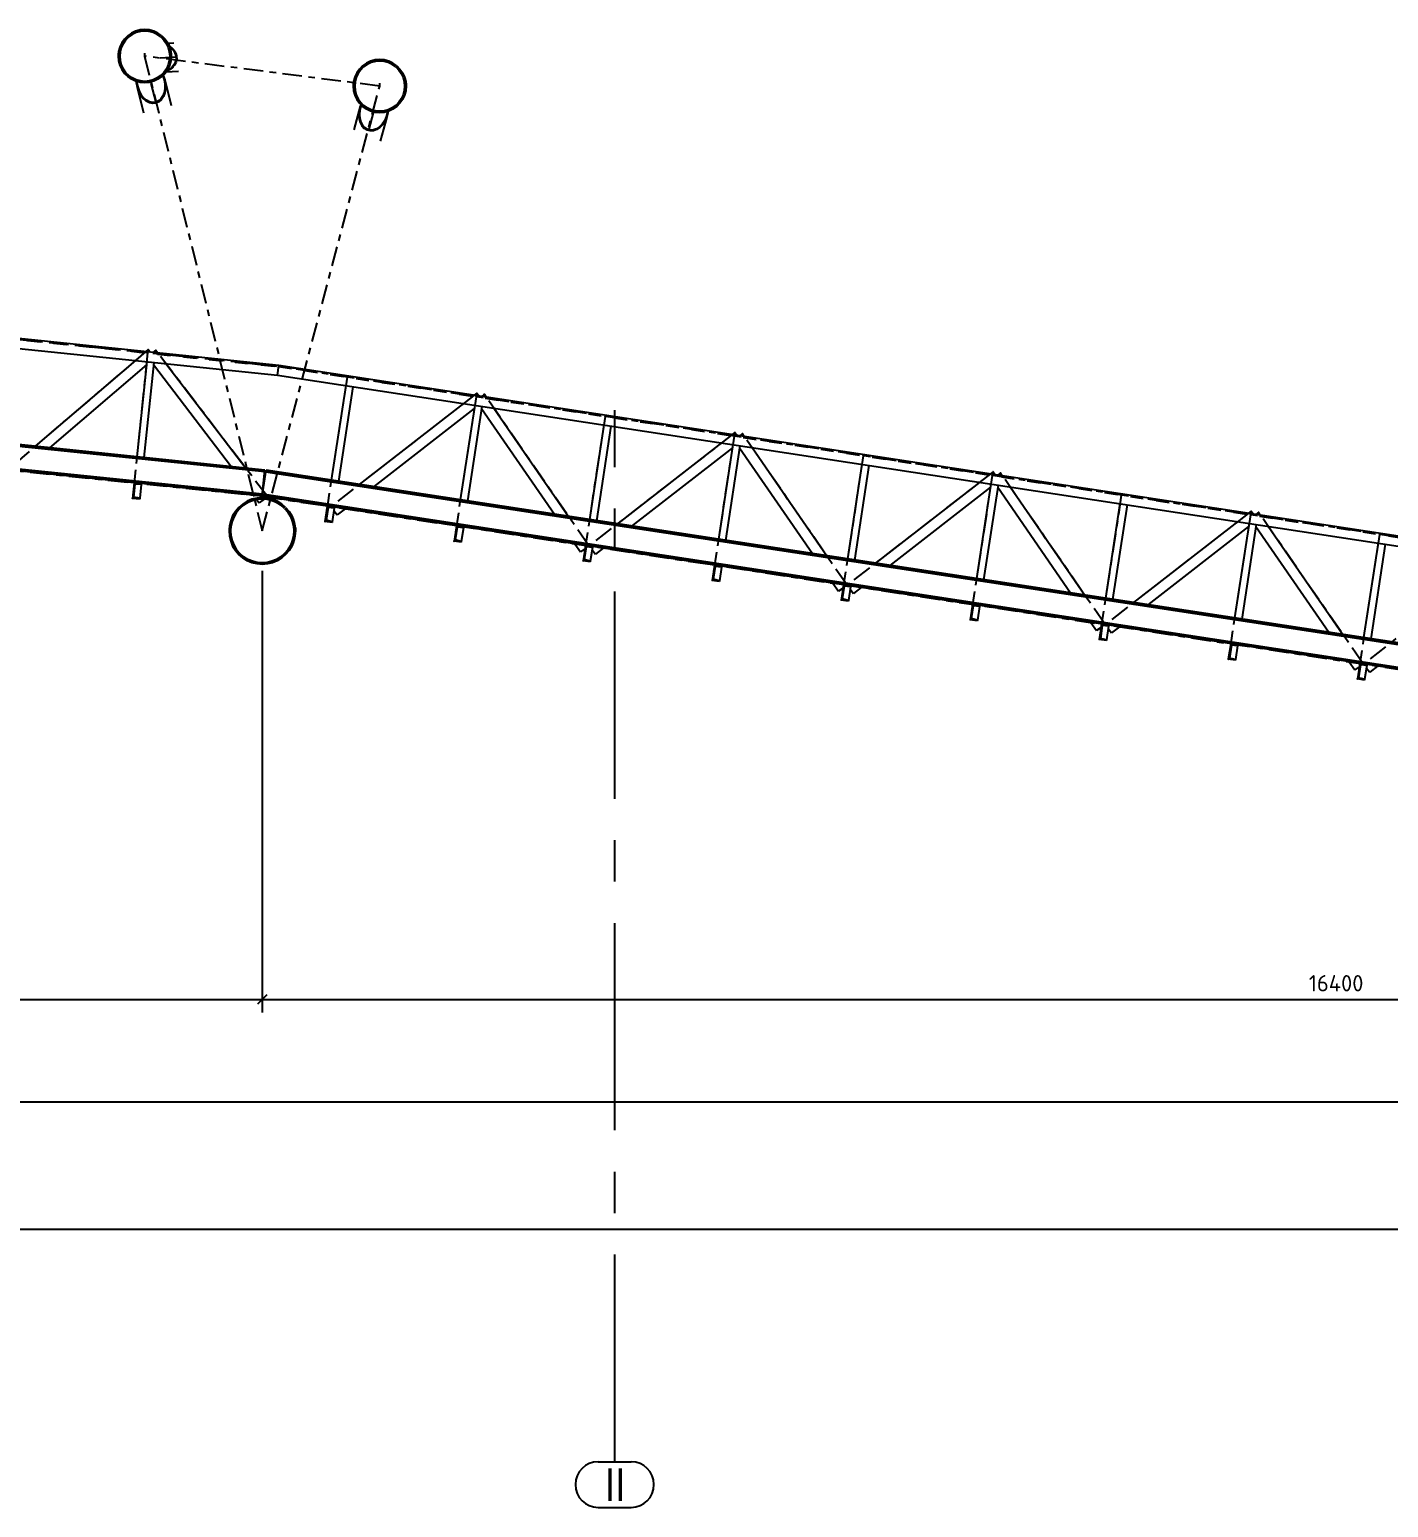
# Model space of a CAD drawing. Header units: millimetres. Extents: x 2368 to 8313, y 7493 to 11698.
# Drawn here: x 6164.9 to 6373.1, y 10291.8 to 10518.2 of the extents above; entities that cross this region are included whole.
import ezdxf

# ---------------------------------------------------------------- set-up
doc = ezdxf.new("R2010")
doc.units = ezdxf.units.MM
for name, pattern in [('CENTER', [50.8, 31.75, -6.35, 6.35, -6.35]), ('XKITLINE00', [0]), ('XKITLINE02', [4, 2, -2]), ('XKITLINE03', [6, 3, -1, 1, -1])]:
    doc.linetypes.add(name, pattern=pattern)
doc.styles.add('ARIAL_NARROW', font='ARIALN.TTF')
doc.styles.add('ISOCPEUR', font='isocpeur.ttf')

msp = doc.modelspace()

# ---------------------------------------------------------------- linework, layer by layer
at = {"color": 8, "linetype": 'XKITLINE00'}
for p, q in [((6179.9785, 10517.2852), (6179.478, 10516.7815)), ((6180.5582, 10517.6939), (6179.9785, 10517.2852)), ((6180.6762, 10517.4881), (6180.1302, 10517.1032)), ((6181.1996, 10517.995), (6180.5582, 10517.6939)), ((6181.2803, 10517.7717), (6180.6762, 10517.4881)), ((6181.8832, 10518.1794), (6181.1996, 10517.995)), ((6181.9241, 10517.9454), (6181.2803, 10517.7717)), ((6182.5882, 10518.2414), (6181.8832, 10518.1794)), ((6182.5882, 10518.0039), (6181.9241, 10517.9454)), ((6183.2932, 10518.1794), (6182.5882, 10518.2414)), ((6183.2522, 10517.9454), (6182.5882, 10518.0039)), ((6183.8961, 10517.7717), (6183.2522, 10517.9454)), ((6183.9768, 10517.995), (6183.2932, 10518.1794)), ((6184.5002, 10517.4881), (6183.8961, 10517.7717)), ((6184.6182, 10517.6939), (6183.9768, 10517.995)), ((6185.0462, 10517.1032), (6184.5002, 10517.4881)), ((6185.1979, 10517.2852), (6184.6182, 10517.6939)), ((6185.1979, 10517.2852), (6185.6983, 10516.7815)), ((6178.5899, 10514.864), (6178.5282, 10514.1543)), ((6178.773, 10515.5522), (6178.5899, 10514.864)), ((6179.0721, 10516.1979), (6178.773, 10515.5522)), ((6178.9948, 10515.4709), (6178.8223, 10514.8227)), ((6179.2765, 10516.0791), (6178.9948, 10515.4709)), ((6179.478, 10516.7815), (6179.0721, 10516.1979)), ((6179.6588, 10516.6287), (6179.2765, 10516.0791)), ((6180.1302, 10517.1032), (6179.6588, 10516.6287)), ((6185.0462, 10517.1032), (6185.5175, 10516.6287)), ((6185.5175, 10516.6287), (6185.8999, 10516.0791)), ((6185.6983, 10516.7815), (6186.1042, 10516.1979)), ((6185.8999, 10516.0791), (6186.1816, 10515.4709)), ((6186.1042, 10516.1979), (6186.4033, 10515.5522)), ((6186.1816, 10515.4709), (6186.3541, 10514.8227)), ((6186.3243, 10516.1226), (6186.2694, 10516.1093)), ((6186.2694, 10516.1093), (6186.2768, 10515.9905)), ((6186.2768, 10515.9905), (6186.346, 10515.7725)), ((6187.0418, 10516.1655), (6186.3243, 10516.1226)), ((6186.346, 10515.7725), (6186.3501, 10515.7626)), ((6186.3501, 10515.7626), (6186.3695, 10515.6834)), ((6186.3695, 10515.6834), (6186.4188, 10515.5285)), ((6186.698, 10515.4793), (6186.3695, 10515.6834)), ((6186.4033, 10515.5522), (6186.5865, 10514.864)), ((6186.6174, 10515.4052), (6186.4188, 10515.5285)), ((6186.5865, 10514.864), (6186.6482, 10514.1543)), ((6186.9733, 10515.0539), (6186.6174, 10515.4052)), ((6187.071, 10515.1113), (6186.698, 10515.4793)), ((6186.9733, 10515.0539), (6187.2269, 10514.6425)), ((6187.071, 10515.1113), (6187.3367, 10514.6802)), ((6178.5282, 10514.6179), (6178.5282, 10514.1543)), ((6178.5282, 10514.1543), (6178.5899, 10513.4445)), ((6178.5899, 10513.4445), (6178.773, 10512.7564)), ((6178.8223, 10514.8227), (6178.7642, 10514.1543)), ((6178.7642, 10514.1543), (6178.8223, 10513.4858)), ((6178.773, 10512.7564), (6179.0721, 10512.1107)), ((6178.8223, 10513.4858), (6178.9948, 10512.8376)), ((6178.9948, 10512.8376), (6179.2765, 10512.2295)), ((6186.1816, 10512.8376), (6185.8999, 10512.2295)), ((6186.4033, 10512.7564), (6186.1042, 10512.1107)), ((6186.3541, 10513.4858), (6186.1816, 10512.8376)), ((6186.3541, 10514.8227), (6186.4122, 10514.1543)), ((6186.4122, 10514.1543), (6186.3541, 10513.4858)), ((6186.5865, 10513.4445), (6186.4033, 10512.7564)), ((6186.6482, 10514.1543), (6186.5865, 10513.4445)), ((6186.6482, 10514.6179), (6186.6482, 10514.1543)), ((6187.0521, 10512.8312), (6186.7221, 10512.4511)), ((6187.1535, 10512.7823), (6186.8077, 10512.3839)), ((6187.2759, 10513.2627), (6187.0521, 10512.8312)), ((6187.388, 10513.2344), (6187.1535, 10512.7823)), ((6187.2269, 10514.6425), (6187.3655, 10514.1917)), ((6187.3821, 10513.7239), (6187.2759, 10513.2627)), ((6187.3367, 10514.6802), (6187.4819, 10514.2078)), ((6187.3655, 10514.1917), (6187.3821, 10513.7239)), ((6187.4993, 10513.7177), (6187.388, 10513.2344)), ((6187.4819, 10514.2078), (6187.4993, 10513.7177)), ((6215.9785, 10512.6962), (6215.478, 10512.1925)), ((6216.5582, 10513.1049), (6215.9785, 10512.6962)), ((6216.6762, 10512.8991), (6216.1302, 10512.5142)), ((6217.1996, 10513.406), (6216.5582, 10513.1049)), ((6217.2803, 10513.1827), (6216.6762, 10512.8991)), ((6217.8832, 10513.5903), (6217.1996, 10513.406)), ((6217.9241, 10513.3564), (6217.2803, 10513.1827)), ((6218.5882, 10513.6524), (6217.8832, 10513.5903)), ((6218.5882, 10513.4149), (6217.9241, 10513.3564)), ((6219.2932, 10513.5903), (6218.5882, 10513.6524)), ((6219.2522, 10513.3564), (6218.5882, 10513.4149)), ((6219.8961, 10513.1827), (6219.2522, 10513.3564)), ((6219.9768, 10513.406), (6219.2932, 10513.5903)), ((6220.5002, 10512.8991), (6219.8961, 10513.1827)), ((6220.6182, 10513.1049), (6219.9768, 10513.406)), ((6221.0462, 10512.5142), (6220.5002, 10512.8991)), ((6221.1979, 10512.6962), (6220.6182, 10513.1049)), ((6221.1979, 10512.6962), (6221.6983, 10512.1925)), ((6179.0721, 10512.1107), (6179.478, 10511.5271)), ((6179.2765, 10512.2295), (6179.6588, 10511.6798)), ((6179.478, 10511.5271), (6179.9785, 10511.0233)), ((6179.6588, 10511.6798), (6180.1302, 10511.2053)), ((6180.5582, 10510.6147), (6179.9785, 10511.0233)), ((6180.6762, 10510.8204), (6180.1302, 10511.2053)), ((6181.1996, 10510.3136), (6180.5582, 10510.6147)), ((6181.2803, 10510.5368), (6180.6762, 10510.8204)), ((6181.9241, 10510.3632), (6181.2803, 10510.5368)), ((6182.5882, 10510.3047), (6181.9241, 10510.3632)), ((6183.2522, 10510.3632), (6182.5882, 10510.3047)), ((6183.8961, 10510.5368), (6183.2522, 10510.3632)), ((6184.5002, 10510.8204), (6183.8961, 10510.5368)), ((6184.6182, 10510.6147), (6183.9768, 10510.3136)), ((6185.0462, 10511.2053), (6184.5002, 10510.8204)), ((6185.1979, 10511.0233), (6184.6182, 10510.6147)), ((6185.5175, 10511.6798), (6185.0462, 10511.2053)), ((6185.6983, 10511.5271), (6185.1979, 10511.0233)), ((6185.3423, 10511.1297), (6185.287, 10511.113)), ((6185.3634, 10511.1754), (6185.3427, 10511.1691)), ((6185.3634, 10511.1435), (6185.3447, 10511.1289)), ((6185.3447, 10511.1289), (6185.5529, 10510.5253)), ((6185.4225, 10511.2092), (6185.3634, 10511.1435)), ((6185.4225, 10511.2092), (6185.3634, 10511.1754)), ((6185.4225, 10511.2092), (6185.6496, 10510.5508)), ((6185.8999, 10512.2295), (6185.5175, 10511.6798)), ((6185.5529, 10510.5253), (6185.6681, 10509.8709)), ((6185.6496, 10510.5508), (6185.7703, 10509.8651)), ((6185.6496, 10510.5508), (6186.6458, 10506.6214)), ((6186.1042, 10512.1107), (6185.6983, 10511.5271)), ((6187.7724, 10511.8397), (6185.8353, 10511.724)), ((6185.9283, 10511.829), (6185.8749, 10511.7809)), ((6185.9655, 10511.8748), (6185.9283, 10511.829)), ((6186.3679, 10512.0593), (6185.9655, 10511.8748)), ((6186.0638, 10512.0319), (6185.9655, 10511.8748)), ((6186.0638, 10512.0319), (6185.979, 10511.9273)), ((6186.3024, 10512.1413), (6186.0638, 10512.0319)), ((6186.7221, 10512.4511), (6186.3024, 10512.1413)), ((6186.8077, 10512.3839), (6186.3679, 10512.0593)), ((6214.773, 10510.9632), (6214.5899, 10510.275)), ((6215.0721, 10511.6089), (6214.773, 10510.9632)), ((6214.9948, 10510.8819), (6214.8223, 10510.2338)), ((6215.2765, 10511.4901), (6214.9948, 10510.8819)), ((6215.478, 10512.1925), (6215.0721, 10511.6089)), ((6215.6588, 10512.0398), (6215.2765, 10511.4901)), ((6216.1302, 10512.5142), (6215.6588, 10512.0398)), ((6221.0462, 10512.5142), (6221.5175, 10512.0398)), ((6221.5175, 10512.0398), (6221.8999, 10511.4901)), ((6221.6983, 10512.1925), (6222.1042, 10511.6089)), ((6221.8999, 10511.4901), (6222.1816, 10510.8819)), ((6222.1042, 10511.6089), (6222.4033, 10510.9632)), ((6222.1816, 10510.8819), (6222.3541, 10510.2338)), ((6222.4033, 10510.9632), (6222.5865, 10510.275)), ((6181.8832, 10510.1292), (6181.1996, 10510.3136)), ((6181.3518, 10510.2725), (6181.2922, 10510.2677)), ((6181.2922, 10510.2677), (6181.294, 10510.1178)), ((6181.3858, 10510.2294), (6181.2922, 10510.2677)), ((6181.294, 10510.1178), (6181.4148, 10509.4321)), ((6181.3948, 10510.2274), (6181.3858, 10510.2294)), ((6181.4563, 10510.2443), (6181.3948, 10510.2274)), ((6181.3948, 10510.2274), (6181.3962, 10510.112)), ((6181.3962, 10510.112), (6181.5115, 10509.4576)), ((6181.4148, 10509.4321), (6182.411, 10505.5027)), ((6181.4148, 10509.4321), (6181.6417, 10508.7744)), ((6181.5115, 10509.4576), (6181.728, 10508.83)), ((6181.6417, 10508.7744), (6181.9634, 10508.1778)), ((6181.728, 10508.83), (6182.035, 10508.2606)), ((6182.5882, 10510.0671), (6181.8832, 10510.1292)), ((6181.9634, 10508.1778), (6182.3637, 10507.6721)), ((6182.035, 10508.2606), (6182.4171, 10507.778)), ((6183.2932, 10510.1292), (6182.5882, 10510.0671)), ((6183.9768, 10510.3136), (6183.2932, 10510.1292)), ((6185.3749, 10508.0721), (6185.0806, 10507.6276)), ((6185.5768, 10508.6127), (6185.3749, 10508.0721)), ((6185.6747, 10508.5467), (6185.4631, 10507.9802)), ((6185.6762, 10509.2225), (6185.5768, 10508.6127)), ((6185.6681, 10509.8709), (6185.6762, 10509.2225)), ((6185.7788, 10509.1857), (6185.6747, 10508.5467)), ((6185.7703, 10509.8651), (6185.7788, 10509.1857)), ((6214.5899, 10510.275), (6214.5282, 10509.5653)), ((6214.5282, 10510.0284), (6214.5282, 10509.5653)), ((6214.5282, 10509.5653), (6214.5899, 10508.8556)), ((6214.5899, 10508.8556), (6214.773, 10508.1674)), ((6214.8223, 10510.2338), (6214.7642, 10509.5653)), ((6214.7642, 10509.5653), (6214.8223, 10508.8969)), ((6214.773, 10508.1674), (6215.0721, 10507.5218)), ((6214.8223, 10508.8969), (6214.9948, 10508.2487)), ((6214.9948, 10508.2487), (6215.2765, 10507.6405)), ((6222.1816, 10508.2487), (6221.8999, 10507.6405)), ((6222.4033, 10508.1674), (6222.1042, 10507.5218)), ((6222.3541, 10508.8969), (6222.1816, 10508.2487)), ((6222.3541, 10510.2338), (6222.4122, 10509.5653)), ((6222.4122, 10509.5653), (6222.3541, 10508.8969)), ((6222.5865, 10508.8556), (6222.4033, 10508.1674)), ((6222.5865, 10510.275), (6222.6482, 10509.5653)), ((6222.6482, 10509.5653), (6222.5865, 10508.8556)), ((6222.6482, 10510.0284), (6222.6482, 10509.5653)), ((6182.8227, 10507.2827), (6182.3637, 10507.6721)), ((6182.8551, 10507.4064), (6182.4171, 10507.778)), ((6183.3172, 10507.0291), (6182.8227, 10507.2827)), ((6183.3271, 10507.1644), (6182.8551, 10507.4064)), ((6183.8226, 10506.9241), (6183.3172, 10507.0291)), ((6183.8093, 10507.0642), (6183.3271, 10507.1644)), ((6184.2776, 10507.1107), (6183.8093, 10507.0642)), ((6184.3133, 10506.9729), (6183.8226, 10506.9241)), ((6184.7086, 10507.3018), (6184.2776, 10507.1107)), ((6184.7649, 10507.1731), (6184.3133, 10506.9729)), ((6185.0806, 10507.6276), (6184.7086, 10507.3018)), ((6185.1547, 10507.5145), (6184.7649, 10507.1731)), ((6185.4631, 10507.9802), (6185.1547, 10507.5145)), ((6215.6198, 10506.5256), (6214.6235, 10502.8732)), ((6215.0721, 10507.5218), (6215.478, 10506.9382)), ((6215.2765, 10507.6405), (6215.6588, 10507.0909)), ((6215.4485, 10505.8725), (6215.3874, 10505.209)), ((6215.6198, 10506.5256), (6215.4485, 10505.8725)), ((6215.478, 10506.9382), (6215.9785, 10506.4344)), ((6215.5488, 10505.863), (6215.4904, 10505.2298)), ((6215.7122, 10506.4863), (6215.5488, 10505.863)), ((6215.6913, 10506.6854), (6215.6198, 10506.5256)), ((6215.6588, 10507.0909), (6216.1302, 10506.6164)), ((6215.6913, 10506.6854), (6215.764, 10506.6021)), ((6215.7464, 10506.668), (6215.6913, 10506.6854)), ((6215.764, 10506.6021), (6215.7122, 10506.4863)), ((6215.7696, 10506.6003), (6215.764, 10506.6021)), ((6215.8164, 10506.5975), (6215.7696, 10506.6003)), ((6216.5582, 10506.0258), (6215.9785, 10506.4344)), ((6216.6762, 10506.2315), (6216.1302, 10506.6164)), ((6217.1996, 10505.7247), (6216.5582, 10506.0258)), ((6217.2803, 10505.9479), (6216.6762, 10506.2315)), ((6217.9241, 10505.7743), (6217.2803, 10505.9479)), ((6219.8961, 10505.9479), (6219.2522, 10505.7743)), ((6220.5002, 10506.2315), (6219.8961, 10505.9479)), ((6220.6182, 10506.0258), (6219.9768, 10505.7247)), ((6221.0462, 10506.6164), (6220.5002, 10506.2315)), ((6221.1979, 10506.4344), (6220.6182, 10506.0258)), ((6221.5175, 10507.0909), (6221.0462, 10506.6164)), ((6221.6983, 10506.9382), (6221.1979, 10506.4344)), ((6221.8999, 10507.6405), (6221.5175, 10507.0909)), ((6222.1042, 10507.5218), (6221.6983, 10506.9382)), ((6215.3874, 10505.209), (6215.4394, 10504.5684)), ((6215.4394, 10504.5684), (6215.6019, 10503.9828)), ((6215.4904, 10505.2298), (6215.54, 10504.6185)), ((6215.54, 10504.6185), (6215.6952, 10504.0597)), ((6215.6019, 10503.9828), (6215.8669, 10503.4816)), ((6215.6952, 10504.0597), (6215.9481, 10503.5813)), ((6215.9481, 10503.5813), (6216.286, 10503.2076)), ((6217.8832, 10505.5403), (6217.1996, 10505.7247)), ((6218.5882, 10505.4782), (6217.8832, 10505.5403)), ((6218.5882, 10505.7158), (6217.9241, 10505.7743)), ((6218.9717, 10503.7509), (6218.561, 10503.3351)), ((6219.2522, 10505.7743), (6218.5882, 10505.7158)), ((6219.2932, 10505.5403), (6218.5882, 10505.4782)), ((6219.0352, 10503.6593), (6218.6048, 10503.2236)), ((6219.6686, 10504.8056), (6218.6723, 10501.1532)), ((6219.3158, 10504.2627), (6218.9717, 10503.7509)), ((6219.3958, 10504.1956), (6219.0352, 10503.6593)), ((6219.9768, 10505.7247), (6219.2932, 10505.5403)), ((6219.5761, 10504.8449), (6219.3158, 10504.2627)), ((6219.6686, 10504.8056), (6219.3958, 10504.1956)), ((6219.7396, 10505.4681), (6219.5761, 10504.8449)), ((6219.8398, 10505.4587), (6219.6686, 10504.8056)), ((6219.7336, 10505.6384), (6219.708, 10505.6522)), ((6219.7546, 10505.6315), (6219.7336, 10505.6384)), ((6219.7546, 10505.6315), (6219.7396, 10505.4681)), ((6219.8595, 10505.6727), (6219.7546, 10505.6315)), ((6219.8595, 10505.6727), (6219.8256, 10505.6839)), ((6219.8595, 10505.6727), (6219.8398, 10505.4587)), ((6215.8669, 10503.4816), (6216.221, 10503.0899)), ((6216.6465, 10502.8274), (6216.221, 10503.0899)), ((6216.692, 10502.957), (6216.286, 10503.2076)), ((6217.1219, 10502.7072), (6216.6465, 10502.8274)), ((6217.1458, 10502.8423), (6216.692, 10502.957)), ((6217.6236, 10502.7353), (6217.1219, 10502.7072)), ((6217.6246, 10502.8691), (6217.1458, 10502.8423)), ((6218.1263, 10502.9104), (6217.6236, 10502.7353)), ((6218.1043, 10503.0362), (6217.6246, 10502.8691)), ((6218.561, 10503.3351), (6218.1043, 10503.0362)), ((6218.6048, 10503.2236), (6218.1263, 10502.9104)), ((6196.9961, 10445.018), (6196.4784, 10444.4078)), ((6197.163, 10444.85), (6196.6693, 10444.2681)), ((6197.6022, 10445.5391), (6196.9961, 10445.018)), ((6197.7409, 10445.3469), (6197.163, 10444.85)), ((6198.2819, 10445.9584), (6197.6022, 10445.5391)), ((6198.389, 10445.7467), (6197.7409, 10445.3469)), ((6199.0184, 10446.2655), (6198.2819, 10445.9584)), ((6199.0913, 10446.0396), (6198.389, 10445.7467)), ((6199.7935, 10446.4528), (6199.0184, 10446.2655)), ((6199.8304, 10446.2182), (6199.0913, 10446.0396)), ((6200.5882, 10446.5158), (6199.7935, 10446.4528)), ((6200.5882, 10446.2782), (6199.8304, 10446.2182)), ((6201.3829, 10446.4528), (6200.5882, 10446.5158)), ((6201.3459, 10446.2182), (6200.5882, 10446.2782)), ((6202.0851, 10446.0396), (6201.3459, 10446.2182)), ((6202.158, 10446.2655), (6201.3829, 10446.4528)), ((6202.7873, 10445.7467), (6202.0851, 10446.0396)), ((6202.8944, 10445.9584), (6202.158, 10446.2655)), ((6203.4354, 10445.3469), (6202.7873, 10445.7467)), ((6203.5741, 10445.5391), (6202.8944, 10445.9584)), ((6204.0134, 10444.85), (6203.4354, 10445.3469)), ((6204.1803, 10445.018), (6203.5741, 10445.5391)), ((6204.0134, 10444.85), (6204.5071, 10444.2681)), ((6204.1803, 10445.018), (6204.698, 10444.4078)), ((6195.7568, 10442.9821), (6195.5707, 10442.2018)), ((6196.0619, 10443.7235), (6195.7568, 10442.9821)), ((6195.9813, 10442.9087), (6195.8038, 10442.1647)), ((6196.2721, 10443.6157), (6195.9813, 10442.9087)), ((6196.4784, 10444.4078), (6196.0619, 10443.7235)), ((6196.6693, 10444.2681), (6196.2721, 10443.6157)), ((6204.5071, 10444.2681), (6204.9042, 10443.6157)), ((6204.698, 10444.4078), (6205.1145, 10443.7235)), ((6204.9042, 10443.6157), (6205.1951, 10442.9087)), ((6205.1145, 10443.7235), (6205.4195, 10442.9821)), ((6205.1951, 10442.9087), (6205.3725, 10442.1647)), ((6205.4195, 10442.9821), (6205.6056, 10442.2018)), ((6195.5707, 10442.2018), (6195.5082, 10441.4019)), ((6195.5082, 10441.8651), (6195.5082, 10441.4019)), ((6195.5082, 10441.4019), (6195.5707, 10440.6019)), ((6195.5707, 10440.6019), (6195.7568, 10439.8216)), ((6195.8038, 10442.1647), (6195.7442, 10441.4019)), ((6195.7442, 10441.4019), (6195.8038, 10440.639)), ((6195.8038, 10440.639), (6195.9813, 10439.895)), ((6205.3725, 10440.639), (6205.1951, 10439.895)), ((6205.3725, 10442.1647), (6205.4322, 10441.4019)), ((6205.4322, 10441.4019), (6205.3725, 10440.639)), ((6205.6056, 10440.6019), (6205.4195, 10439.8216)), ((6205.6056, 10442.2018), (6205.6682, 10441.4019)), ((6205.6682, 10441.4019), (6205.6056, 10440.6019)), ((6205.6682, 10441.8651), (6205.6682, 10441.4019)), ((6195.7568, 10439.8216), (6196.0619, 10439.0802)), ((6195.9813, 10439.895), (6196.2721, 10439.188)), ((6196.0619, 10439.0802), (6196.4784, 10438.3959)), ((6196.2721, 10439.188), (6196.6693, 10438.5356)), ((6196.4784, 10438.3959), (6196.9961, 10437.7857)), ((6196.6693, 10438.5356), (6197.163, 10437.9537)), ((6197.7409, 10437.4568), (6197.163, 10437.9537)), ((6204.0134, 10437.9537), (6203.4354, 10437.4568)), ((6204.5071, 10438.5356), (6204.0134, 10437.9537)), ((6204.698, 10438.3959), (6204.1803, 10437.7857)), ((6204.9042, 10439.188), (6204.5071, 10438.5356)), ((6205.1145, 10439.0802), (6204.698, 10438.3959)), ((6205.1951, 10439.895), (6204.9042, 10439.188)), ((6205.4195, 10439.8216), (6205.1145, 10439.0802)), ((6197.6022, 10437.2646), (6196.9961, 10437.7857)), ((6198.2819, 10436.8453), (6197.6022, 10437.2646)), ((6198.389, 10437.057), (6197.7409, 10437.4568)), ((6199.0184, 10436.5382), (6198.2819, 10436.8453)), ((6199.0913, 10436.7641), (6198.389, 10437.057)), ((6199.7935, 10436.3509), (6199.0184, 10436.5382)), ((6199.8304, 10436.5855), (6199.0913, 10436.7641)), ((6200.5882, 10436.2879), (6199.7935, 10436.3509)), ((6200.5882, 10436.5255), (6199.8304, 10436.5855)), ((6201.3459, 10436.5855), (6200.5882, 10436.5255)), ((6201.3829, 10436.3509), (6200.5882, 10436.2879)), ((6202.0851, 10436.7641), (6201.3459, 10436.5855)), ((6202.158, 10436.5382), (6201.3829, 10436.3509)), ((6202.7873, 10437.057), (6202.0851, 10436.7641)), ((6202.8944, 10436.8453), (6202.158, 10436.5382)), ((6203.4354, 10437.4568), (6202.7873, 10437.057)), ((6203.5741, 10437.2646), (6202.8944, 10436.8453)), ((6204.1803, 10437.7857), (6203.5741, 10437.2646))]:
    msp.add_line(p, q, dxfattribs=at)
at = {"color": 7, "linetype": 'XKITLINE00'}
for p, q in [((6183.1038, 10517.9585), (6183.318, 10518.1727)), ((6178.5899, 10513.4445), (6178.807, 10513.6617)), ((6178.5899, 10513.4445), (6178.5899, 10513.4445)), ((6187.2873, 10514.7603), (6187.1991, 10514.6876)), ((6219.3179, 10513.5837), (6219.1037, 10513.3695)), ((6186.9229, 10512.5166), (6186.3679, 10512.0593)), ((6181.4071, 10510.0505), (6181.294, 10510.1178)), ((6214.807, 10509.0727), (6214.5899, 10508.8556)), ((6214.5899, 10508.8556), (6214.5899, 10508.8556)), ((6185.2992, 10507.7328), (6185.1923, 10507.7964)), ((6215.5798, 10504.4752), (6215.4394, 10504.5684)), ((6215.4394, 10504.5684), (6215.4394, 10504.5684)), ((6218.0031, 10502.8675), (6217.8712, 10502.955)), ((5874.0879, 10499.3973), (6202.9406, 10465.2744)), ((6203.1312, 10466.7627), (5874.2096, 10500.8927)), ((6200.9725, 10450.4511), (5872.9725, 10484.4864)), ((6200.9835, 10450.5569), (5872.9835, 10484.5922)), ((6201.001, 10450.726), (5873.001, 10484.7613)), ((6200.6057, 10446.9165), (5872.6057, 10480.9518)), ((6200.6167, 10447.0223), (5872.6167, 10481.0576)), ((6181.1545, 10467.535), (6165.801, 10454.3786)), ((6182.8888, 10467.3551), (6181.3746, 10452.7626)), ((6183.1226, 10469.2215), (6182.7243, 10468.8802)), ((6183.1226, 10469.2215), (6183.4825, 10468.8015)), ((6184.2789, 10469.0992), (6183.8402, 10468.7644)), ((6184.2789, 10469.0992), (6184.5941, 10468.6862)), ((6182.8386, 10466.871), (6167.9943, 10454.151)), ((6183.9829, 10467.2415), (6182.4688, 10452.649)), ((6183.9472, 10466.8967), (6195.8838, 10451.257)), ((6185.8441, 10467.0484), (6198.0697, 10451.0302)), ((6202.9406, 10465.2744), (6203.1312, 10466.7627)), ((6202.9406, 10465.2744), (6203.1312, 10466.7627)), ((6202.9406, 10465.2744), (6528.9385, 10415.5644)), ((6529.0522, 10417.0644), (6203.1312, 10466.7627)), ((6213.3792, 10463.6827), (6211.1678, 10449.1804)), ((6214.4666, 10463.5169), (6212.2552, 10449.0146)), ((6231.427, 10460.9307), (6215.4617, 10448.5256)), ((6233.1506, 10460.6678), (6230.9392, 10446.1656)), ((6233.4736, 10462.5209), (6233.0594, 10462.1991)), ((6233.4736, 10462.5209), (6233.8129, 10462.0842)), ((6234.6227, 10462.3433), (6234.1685, 10462.0299)), ((6234.6227, 10462.3433), (6234.9177, 10461.9157)), ((6233.0773, 10460.1867), (6217.6417, 10448.1932)), ((6234.238, 10460.502), (6232.0267, 10445.9998)), ((6234.1858, 10460.1592), (6245.3586, 10443.9669)), ((6236.0878, 10460.2199), (6247.5311, 10443.6356)), ((6252.9221, 10457.653), (6250.7107, 10443.1508)), ((6254.0095, 10457.4871), (6251.7981, 10442.985)), ((6273.0166, 10456.4911), (6272.6024, 10456.1693)), ((6273.0166, 10456.4911), (6273.3559, 10456.0544)), ((6274.1657, 10456.3136), (6273.7115, 10456.0002)), ((6274.1657, 10456.3136), (6274.4607, 10455.886)), ((6270.97, 10454.9009), (6255.0048, 10442.496)), ((6272.6202, 10454.157), (6257.1848, 10442.1636)), ((6272.6936, 10454.6381), (6270.4822, 10440.1359)), ((6273.781, 10454.4723), (6271.5697, 10439.9701)), ((6273.7288, 10454.1295), (6284.9015, 10437.9373)), ((6275.6308, 10454.1902), (6287.074, 10437.606)), ((6292.4651, 10451.6232), (6290.2537, 10437.1211)), ((6293.5525, 10451.4574), (6291.3411, 10436.9553)), ((6180.9618, 10448.7839), (6162.1627, 10450.7347)), ((6200.5882, 10446.7474), (6201.001, 10450.726)), ((6200.5882, 10446.7474), (6201.1912, 10450.7017)), ((6528.5882, 10400.4996), (6201.1495, 10450.4284)), ((6529.1655, 10400.5192), (6201.1655, 10450.5336)), ((6529.1911, 10400.6872), (6201.1912, 10450.7017)), ((6312.5596, 10450.4614), (6312.1454, 10450.1396)), ((6312.5596, 10450.4614), (6312.8989, 10450.0247)), ((6313.7086, 10450.2838), (6313.2545, 10449.9705)), ((6313.7086, 10450.2838), (6314.0037, 10449.8562)), ((6180.9619, 10448.7849), (6180.7142, 10446.3977)), ((6180.9328, 10447.1478), (6180.7791, 10447.023)), ((6181.0792, 10448.5588), (6180.8754, 10446.5949)), ((6181.0043, 10448.7805), (6180.9575, 10448.7425)), ((6182.056, 10448.6713), (6180.9619, 10448.7849)), ((6182.042, 10448.5361), (6181.0792, 10448.5588)), ((6182.042, 10448.5361), (6181.8224, 10446.4194)), ((6182.056, 10448.6713), (6182.042, 10448.5361)), ((6200.5882, 10446.7474), (6182.0559, 10448.6704)), ((6528.6091, 10397.0093), (6200.6299, 10447.0206)), ((6200.678, 10447.6128), (6200.7131, 10447.5667)), ((6310.5129, 10448.8712), (6294.5479, 10436.4663)), ((6312.1632, 10448.1272), (6296.7279, 10436.1339)), ((6312.2366, 10448.6083), (6310.0252, 10434.1063)), ((6313.324, 10448.4425), (6311.1127, 10433.9405)), ((6313.2718, 10448.0997), (6324.4444, 10431.9076)), ((6315.1738, 10448.1605), (6326.6169, 10431.5764)), ((6181.8083, 10446.2842), (6180.7142, 10446.3977)), ((6181.8224, 10446.4194), (6180.8754, 10446.5949)), ((6181.8224, 10446.4194), (6181.8083, 10446.2842)), ((6199.2171, 10446.8897), (6199.3496, 10446.716)), ((6199.7453, 10446.1976), (6200.1303, 10445.6932)), ((6200.8678, 10446.2561), (6200.1303, 10445.6932)), ((6210.5648, 10445.2261), (6200.5882, 10446.7474)), ((6528.6011, 10396.9029), (6200.6138, 10446.9154)), ((6201.4141, 10446.4453), (6201.1987, 10446.2298)), ((6201.4141, 10446.4453), (6201.1987, 10446.2298)), ((6210.5648, 10445.2261), (6210.203, 10442.8535)), ((6210.6711, 10444.9946), (6210.3735, 10443.0428)), ((6210.6069, 10445.2197), (6210.5584, 10445.184)), ((6211.6522, 10445.0603), (6210.5648, 10445.2261)), ((6211.6317, 10444.9258), (6210.6711, 10444.9946)), ((6211.6317, 10444.9258), (6211.3109, 10442.8221)), ((6211.6522, 10445.0603), (6211.6317, 10444.9258)), ((6230.3362, 10442.2113), (6211.6522, 10445.0603)), ((6213.2885, 10444.8108), (6212.0902, 10443.8797)), ((6332.0081, 10445.5935), (6329.7967, 10431.0915)), ((6333.0955, 10445.4277), (6330.8841, 10430.9257)), ((6211.2904, 10442.6877), (6210.203, 10442.8535)), ((6210.4573, 10443.5923), (6210.2978, 10443.475)), ((6211.3109, 10442.8221), (6210.3735, 10443.0428)), ((6211.3109, 10442.8221), (6211.2904, 10442.6877)), ((6211.2904, 10442.6877), (6211.2904, 10442.6877)), ((6211.2904, 10442.6877), (6211.2904, 10442.6877)), ((6211.5736, 10444.5446), (6212.0902, 10443.8797)), ((6350.0559, 10442.8414), (6334.091, 10430.4367)), ((6351.7796, 10442.5786), (6349.5682, 10428.0767)), ((6352.867, 10442.4128), (6350.6557, 10427.9109)), ((6352.1026, 10444.4317), (6351.6884, 10444.1099)), ((6352.1026, 10444.4317), (6352.4419, 10443.995)), ((6353.2516, 10444.2541), (6352.7975, 10443.9407)), ((6353.2516, 10444.2541), (6353.5467, 10443.8265)), ((6195.7896, 10440.8207), (6195.5707, 10440.6019)), ((6195.5707, 10440.6019), (6195.5707, 10440.6019)), ((6230.3362, 10442.2112), (6229.9745, 10439.8386)), ((6230.2287, 10440.5774), (6230.0692, 10440.4601)), ((6230.4426, 10441.9797), (6230.1449, 10440.0279)), ((6230.3783, 10442.2048), (6230.3298, 10442.1691)), ((6231.4237, 10442.0454), (6230.3362, 10442.2112)), ((6231.4032, 10441.9109), (6230.4426, 10441.9797)), ((6231.4032, 10441.9109), (6231.0824, 10439.8073)), ((6231.4237, 10442.0454), (6231.4032, 10441.9109)), ((6250.1077, 10439.1965), (6231.4237, 10442.0455)), ((6351.7062, 10442.0975), (6336.271, 10430.1043)), ((6352.8147, 10442.07), (6363.9873, 10425.878)), ((6354.7168, 10442.1307), (6366.1598, 10425.5467)), ((6231.0619, 10439.6728), (6229.9745, 10439.8386)), ((6231.0824, 10439.8073), (6230.1449, 10440.0279)), ((6231.0824, 10439.8073), (6231.0619, 10439.6728)), ((6231.0619, 10439.6728), (6231.0619, 10439.6728)), ((6231.0619, 10439.6728), (6231.0619, 10439.6728)), ((6248.4788, 10439.4449), (6249.3345, 10438.2047)), ((6250.0297, 10438.6844), (6249.3345, 10438.2047)), ((6250.1077, 10439.1963), (6249.7459, 10436.8238)), ((6250.214, 10438.9649), (6249.9164, 10437.013)), ((6250.1498, 10439.1899), (6250.1013, 10439.1542)), ((6251.1951, 10439.0305), (6250.1077, 10439.1963)), ((6251.1746, 10438.8961), (6250.214, 10438.9649)), ((6251.1746, 10438.8961), (6250.8539, 10436.7924)), ((6251.1165, 10438.515), (6251.6332, 10437.85)), ((6251.1951, 10439.0305), (6251.1746, 10438.8961)), ((6269.8793, 10436.1817), (6251.1951, 10439.0307)), ((6252.8316, 10438.7811), (6251.6332, 10437.85)), ((6371.551, 10439.5637), (6369.3397, 10425.0619)), ((6372.6385, 10439.3979), (6370.4271, 10424.896)), ((6250.8333, 10436.658), (6249.7459, 10436.8238)), ((6250.0002, 10437.5626), (6249.8407, 10437.4453)), ((6250.8538, 10436.7924), (6249.9164, 10437.013)), ((6250.8538, 10436.7924), (6250.8333, 10436.658)), ((6269.8792, 10436.1815), (6269.5174, 10433.8089)), ((6269.9855, 10435.95), (6269.6879, 10433.9982)), ((6269.9213, 10436.1751), (6269.8728, 10436.1394)), ((6270.9667, 10436.0157), (6269.8792, 10436.1815)), ((6270.9462, 10435.8812), (6269.9855, 10435.95)), ((6270.9462, 10435.8812), (6270.6254, 10433.7775)), ((6270.9667, 10436.0157), (6270.9462, 10435.8812)), ((6289.6507, 10433.1668), (6270.9667, 10436.0158)), ((6270.6049, 10433.6431), (6269.5174, 10433.8089)), ((6269.7717, 10434.5477), (6269.6122, 10434.4304)), ((6270.6254, 10433.7775), (6269.6879, 10433.9982)), ((6270.6254, 10433.7775), (6270.6049, 10433.6431)), ((6288.0217, 10433.4152), (6288.8775, 10432.175)), ((6289.5726, 10432.6547), (6288.8775, 10432.175)), ((6289.6507, 10433.1666), (6289.2889, 10430.794)), ((6289.5432, 10431.5329), (6289.3837, 10431.4156)), ((6289.757, 10432.9351), (6289.4594, 10430.9833)), ((6289.6928, 10433.1602), (6289.6443, 10433.1245)), ((6289.6507, 10433.1668), (6289.6507, 10433.1666)), ((6290.7381, 10433.0008), (6289.6507, 10433.1666)), ((6290.7176, 10432.8664), (6289.757, 10432.9351)), ((6290.7176, 10432.8664), (6290.3969, 10430.7627)), ((6290.6595, 10432.4852), (6291.1762, 10431.8203)), ((6290.7381, 10433.0008), (6290.7176, 10432.8664)), ((6309.4223, 10430.152), (6290.7381, 10433.001)), ((6290.7382, 10433.001), (6290.7381, 10433.0008)), ((6292.3747, 10432.7515), (6291.1762, 10431.8203)), ((6290.3763, 10430.6282), (6289.2889, 10430.794)), ((6290.3968, 10430.7627), (6289.4594, 10430.9833)), ((6290.3968, 10430.7627), (6290.3763, 10430.6282)), ((6309.4222, 10430.1517), (6309.0604, 10427.7792)), ((6309.5285, 10429.9203), (6309.2309, 10427.9684)), ((6309.4643, 10430.1453), (6309.4158, 10430.1096)), ((6309.4223, 10430.152), (6309.4222, 10430.1517)), ((6310.5096, 10429.9859), (6309.4222, 10430.1517)), ((6310.4891, 10429.8515), (6309.5285, 10429.9203)), ((6310.4892, 10429.8515), (6310.1684, 10427.7478)), ((6310.5096, 10429.9859), (6310.4891, 10429.8515)), ((6528.5882, 10396.7329), (6310.5097, 10429.9862)), ((6310.5097, 10429.9862), (6310.5097, 10429.9859)), ((6310.1479, 10427.6134), (6309.0604, 10427.7792)), ((6309.3147, 10428.518), (6309.1552, 10428.4007)), ((6310.1684, 10427.7478), (6309.2309, 10427.9684)), ((6310.1684, 10427.7478), (6310.1479, 10427.6134)), ((6327.5646, 10427.3856), (6328.4205, 10426.1453)), ((6329.1156, 10426.6249), (6328.4205, 10426.1453)), ((6329.1937, 10427.1369), (6328.8319, 10424.7643)), ((6329.3, 10426.9054), (6329.0024, 10424.9536)), ((6329.2358, 10427.1305), (6329.1873, 10427.0948)), ((6329.1937, 10427.1372), (6329.1937, 10427.1369)), ((6330.2811, 10426.9711), (6329.1937, 10427.1369)), ((6330.2606, 10426.8366), (6329.3, 10426.9054)), ((6330.2606, 10426.8366), (6329.9398, 10424.7329)), ((6330.2811, 10426.9711), (6330.2606, 10426.8366)), ((6330.2812, 10426.9714), (6330.2811, 10426.9711)), ((6331.9178, 10426.7218), (6330.7192, 10425.7905)), ((6329.9193, 10424.5985), (6328.8319, 10424.7643)), ((6329.0862, 10425.5031), (6328.9267, 10425.3858)), ((6329.9398, 10424.7329), (6329.0024, 10424.9536)), ((6329.9398, 10424.7329), (6329.9193, 10424.5985)), ((6330.2025, 10426.4555), (6330.7192, 10425.7905)), ((6348.9652, 10424.122), (6348.6034, 10421.7494)), ((6348.8577, 10422.4883), (6348.6982, 10422.371)), ((6349.0715, 10423.8905), (6348.7739, 10421.9387)), ((6349.0073, 10424.1156), (6348.9588, 10424.0799)), ((6348.9653, 10424.1224), (6348.9652, 10424.122)), ((6350.0526, 10423.9562), (6348.9652, 10424.122)), ((6350.0321, 10423.8218), (6349.0715, 10423.8905)), ((6350.0322, 10423.8218), (6349.7114, 10421.7181)), ((6350.0526, 10423.9562), (6350.0321, 10423.8218)), ((6350.0527, 10423.9566), (6350.0527, 10423.9562)), ((6349.6908, 10421.5836), (6348.6034, 10421.7494)), ((6349.7114, 10421.7181), (6348.7739, 10421.9387)), ((6349.7114, 10421.7181), (6349.6908, 10421.5836)), ((6367.1076, 10421.356), (6367.9635, 10420.1156)), ((6368.6586, 10420.5952), (6367.9635, 10420.1156)), ((6368.7367, 10421.1072), (6368.3749, 10418.7346)), ((6368.843, 10420.8757), (6368.5454, 10418.9238)), ((6368.7788, 10421.1007), (6368.7302, 10421.065)), ((6368.7367, 10421.1076), (6368.7367, 10421.1072)), ((6369.8241, 10420.9413), (6368.7367, 10421.1072)), ((6369.8036, 10420.8069), (6368.843, 10420.8757)), ((6369.8036, 10420.8069), (6369.4828, 10418.7032)), ((6369.7455, 10420.4258), (6370.2622, 10419.7608)), ((6369.8241, 10420.9413), (6369.8036, 10420.8069)), ((6369.8242, 10420.9417), (6369.8241, 10420.9413)), ((6371.4608, 10420.6922), (6370.2622, 10419.7608)), ((6369.4623, 10418.5688), (6368.3749, 10418.7346)), ((6368.6292, 10419.4734), (6368.4697, 10419.3561)), ((6369.4828, 10418.7032), (6368.5454, 10418.9238)), ((6369.4828, 10418.7032), (6369.4623, 10418.5688))]:
    msp.add_line(p, q, dxfattribs=at)
at = {"color": 241, "linetype": 'XKITLINE03'}
for p, q in [((6182.5676, 10514.1569), (6200.5882, 10441.4147)), ((6218.5882, 10509.5756), (6182.5882, 10514.1543)), ((6200.5882, 10441.4147), (6218.5882, 10509.5756))]:
    msp.add_line(p, q, dxfattribs=at)
at = {"color": 8, "linetype": 'XKITLINE03'}
for p, q in [((6182.5882, 10514.1543), (6182.5882, 10514.6179)), ((6187.4071, 10514.0026), (6184.9328, 10513.8548)), ((6183.5322, 10509.9914), (6184.5284, 10506.0621)), ((6218.5882, 10509.5653), (6218.5882, 10510.0284)), ((6217.6442, 10505.6656), (6216.6479, 10502.0132)), ((6200.5882, 10441.4019), (6200.5882, 10441.8651))]:
    msp.add_line(p, q, dxfattribs=at)
at = {"color": 1, "linetype": 'XKITLINE03'}
for p, q in [((6206.7168, 10466.2197), (5873.4654, 10500.799)), ((5872.5882, 10480.7827), (6200.5882, 10446.7474)), ((6183.1226, 10469.2215), (6161.6158, 10450.7923)), ((6183.0261, 10468.6781), (6180.7142, 10446.3977)), ((6201.4022, 10446.6639), (6184.2789, 10469.0992)), ((6529.0393, 10416.8944), (6201.0699, 10466.9051)), ((6213.5797, 10464.9975), (6210.203, 10442.8535)), ((6233.4736, 10462.5209), (6211.1085, 10445.1432)), ((6233.3511, 10461.9827), (6229.9745, 10439.8387)), ((6250.6514, 10439.1134), (6234.6227, 10462.3433)), ((6253.1226, 10458.9678), (6249.7459, 10436.8238)), ((6273.0166, 10456.4911), (6250.6515, 10439.1134)), ((6290.1944, 10433.0837), (6274.1657, 10456.3136)), ((6272.8941, 10455.9529), (6269.5175, 10433.8089)), ((6292.6656, 10452.9381), (6289.2889, 10430.7941)), ((6312.5596, 10450.4614), (6290.1945, 10433.0837)), ((6312.4371, 10449.9232), (6309.0605, 10427.7792)), ((6329.7374, 10427.054), (6313.7086, 10450.2838)), ((6180.9619, 10448.7849), (6180.9619, 10448.7849)), ((6200.5882, 10446.7474), (6528.5882, 10396.7329)), ((6210.5648, 10445.2261), (6210.5648, 10445.2261)), ((6332.2085, 10446.9083), (6328.8319, 10424.7643)), ((6352.1026, 10444.4317), (6329.7375, 10427.054)), ((6351.9801, 10443.8935), (6348.6034, 10421.7495)), ((6369.2804, 10421.0242), (6353.2516, 10444.2541)), ((6230.3362, 10442.2112), (6230.3362, 10442.2112)), ((6371.7515, 10440.8786), (6368.3749, 10418.7346)), ((6250.1077, 10439.1963), (6250.1077, 10439.1963)), ((6391.6455, 10438.4019), (6369.2805, 10421.0243)), ((6269.8792, 10436.1815), (6269.8792, 10436.1815)), ((6289.6507, 10433.1666), (6289.6507, 10433.1666)), ((6309.4222, 10430.1517), (6309.4222, 10430.1517)), ((6329.1937, 10427.1369), (6329.1937, 10427.1369)), ((6348.9652, 10424.122), (6348.9652, 10424.122)), ((6368.7367, 10421.1072), (6368.7367, 10421.1072))]:
    msp.add_line(p, q, dxfattribs=at)
at = {"color": 3, "linetype": 'XKITLINE02'}
for p, q in [((5874.1958, 10500.7232), (6203.1096, 10466.594)), ((6203.1096, 10466.594), (6529.0393, 10416.8944))]:
    msp.add_line(p, q, dxfattribs=at)
at = {"color": 1, "linetype": 'XKITLINE00'}
for p, q in [((6183.0223, 10468.6688), (6183.0223, 10468.6688)), ((6183.1188, 10469.2123), (6183.1188, 10469.2123)), ((6184.2751, 10469.09), (6184.2751, 10469.09)), ((6201.066, 10466.8958), (6201.066, 10466.8958)), ((6206.7129, 10466.2105), (6206.7129, 10466.2105)), ((6213.5758, 10464.9883), (6213.5758, 10464.9883)), ((6233.3473, 10461.9734), (6233.3473, 10461.9734)), ((6233.4698, 10462.5116), (6233.4698, 10462.5116)), ((6234.6188, 10462.3341), (6234.6188, 10462.3341)), ((6253.1187, 10458.9586), (6253.1187, 10458.9586)), ((6273.0127, 10456.4819), (6273.0127, 10456.4819)), ((6274.1618, 10456.3043), (6274.1618, 10456.3043)), ((6272.8903, 10455.9437), (6272.8903, 10455.9437)), ((6292.6617, 10452.9288), (6292.6617, 10452.9288)), ((6312.4333, 10449.914), (6312.4333, 10449.914)), ((6312.5557, 10450.4522), (6312.5557, 10450.4522)), ((6313.7048, 10450.2746), (6313.7048, 10450.2746)), ((6180.9581, 10448.7756), (6180.9581, 10448.7756)), ((6180.7104, 10446.3885), (6180.7104, 10446.3885)), ((6200.5843, 10446.7381), (6200.5843, 10446.7381)), ((6200.5844, 10446.7381), (6200.5844, 10446.7381)), ((6201.3983, 10446.6547), (6201.3983, 10446.6547)), ((6210.5609, 10445.2168), (6210.5609, 10445.2168)), ((6211.1047, 10445.1339), (6211.1047, 10445.1339)), ((6332.2047, 10446.8991), (6332.2047, 10446.8991)), ((6210.1992, 10442.8443), (6210.1992, 10442.8443)), ((6351.9763, 10443.8842), (6351.9763, 10443.8842)), ((6352.0987, 10444.4224), (6352.0987, 10444.4224)), ((6353.2478, 10444.2449), (6353.2478, 10444.2449)), ((6230.3324, 10442.202), (6230.3324, 10442.202)), ((6371.7477, 10440.8694), (6371.7477, 10440.8694)), ((6229.9706, 10439.8294), (6229.9706, 10439.8294)), ((6250.1039, 10439.1871), (6250.1039, 10439.1871)), ((6250.6476, 10439.1042), (6250.6476, 10439.1042)), ((6250.6477, 10439.1042), (6250.6477, 10439.1042)), ((6249.7421, 10436.8145), (6249.7421, 10436.8145)), ((6269.8754, 10436.1722), (6269.8754, 10436.1722)), ((6269.5136, 10433.7997), (6269.5136, 10433.7997)), ((6289.6469, 10433.1574), (6289.6469, 10433.1574)), ((6290.1906, 10433.0745), (6290.1906, 10433.0745)), ((6290.1907, 10433.0745), (6290.1907, 10433.0745)), ((6289.2851, 10430.7848), (6289.2851, 10430.7848)), ((6309.4184, 10430.1425), (6309.4184, 10430.1425)), ((6309.0566, 10427.77), (6309.0566, 10427.77)), ((6329.1898, 10427.1276), (6329.1898, 10427.1276)), ((6329.7336, 10427.0447), (6329.7336, 10427.0447)), ((6329.7337, 10427.0447), (6329.7337, 10427.0447)), ((6328.8281, 10424.7551), (6328.8281, 10424.7551)), ((6348.9614, 10424.1128), (6348.9614, 10424.1128)), ((6348.5996, 10421.7402), (6348.5996, 10421.7402)), ((6368.7328, 10421.0979), (6368.7328, 10421.0979)), ((6369.2766, 10421.015), (6369.2766, 10421.015)), ((6369.2767, 10421.015), (6369.2767, 10421.015)), ((6368.3711, 10418.7254), (6368.3711, 10418.7254))]:
    msp.add_line(p, q, dxfattribs=at)
at = {"color": 6, "linetype": 'CENTER'}
msp.add_line((6254.5882, 10298.7746), (6254.5882, 10459.9005), dxfattribs=at)
at = {"color": 146, "linetype": 'XKITLINE00'}
for p, q in [((6200.5882, 10435.2879), (6200.5882, 10367.6038)), ((6200.5882, 10435.2879), (6200.5882, 10367.6038)), ((6201.2953, 10370.3109), (6199.8811, 10368.8967)), ((6201.2953, 10370.3109), (6199.8811, 10368.8967)), ((5872.5882, 10369.6038), (6200.5882, 10369.6038)), ((6200.5882, 10369.6038), (6528.5882, 10369.6038)), ((5216.5882, 10353.9333), (6528.5882, 10353.9333)), ((3904.5882, 10334.4071), (6528.5882, 10334.4071))]:
    msp.add_line(p, q, dxfattribs=at)
at = {"color": 3, "linetype": 'XKITLINE00'}
for p, q in [((6252.0672, 10298.7746), (6257.1092, 10298.7746)), ((6252.0672, 10291.7746), (6257.1092, 10291.7746))]:
    msp.add_line(p, q, dxfattribs=at)
at = {"color": 1, "linetype": 'XKITLINE00'}
for centre in [(6183.0261, 10468.6781), (6183.1226, 10469.2215), (6184.2789, 10469.0992), (6201.0699, 10466.9051), (6206.7168, 10466.2197), (6213.5797, 10464.9975), (6233.3511, 10461.9827), (6233.4736, 10462.5209), (6234.6227, 10462.3433), (6253.1226, 10458.9678), (6273.0166, 10456.4911), (6274.1657, 10456.3136), (6272.8941, 10455.9529), (6292.6656, 10452.9381), (6312.4371, 10449.9232), (6312.5596, 10450.4614), (6313.7086, 10450.2838), (6180.9619, 10448.7849), (6332.2085, 10446.9083), (6180.7142, 10446.3977), (6200.5882, 10446.7474), (6200.5882, 10446.7474), (6201.4022, 10446.6639), (6210.5648, 10445.2261), (6211.1085, 10445.1432), (6210.203, 10442.8535), (6351.9801, 10443.8935), (6352.1026, 10444.4317), (6353.2516, 10444.2541), (6230.3362, 10442.2112), (6371.7515, 10440.8786), (6229.9745, 10439.8387), (6250.1077, 10439.1963), (6250.6514, 10439.1134), (6250.6515, 10439.1134), (6249.7459, 10436.8238), (6269.8792, 10436.1815), (6269.5175, 10433.8089), (6289.6507, 10433.1666), (6290.1944, 10433.0837), (6290.1945, 10433.0837), (6289.2889, 10430.7941), (6309.4222, 10430.1517), (6309.0605, 10427.7792), (6329.1937, 10427.1369), (6329.7374, 10427.054), (6329.7375, 10427.054), (6328.8319, 10424.7643), (6348.9652, 10424.122), (6348.6034, 10421.7495), (6368.7367, 10421.1072), (6369.2804, 10421.0242), (6369.2805, 10421.0243), (6368.3749, 10418.7346)]:
    msp.add_circle(centre, 0.01, dxfattribs=at)
at = {"color": 3, "linetype": 'XKITLINE00'}
for centre, start, end in [((6252.0672, 10295.2746), 90, 270), ((6257.1092, 10295.2746), 270, 90)]:
    msp.add_arc(centre, 3.5, start, end, dxfattribs=at)

# ---------------------------------------------------------------- texts
at = {"color": 30, "style": 'ISOCPEUR'}
msp.add_text('16400', height=2.5, dxfattribs=at).set_placement((6360.9358, 10370.8538))
at = {"color": 2, "linetype": 'XKITLINE00', "style": 'ARIAL_NARROW'}
msp.add_text('II', height=5, dxfattribs=at).set_placement((6253.0672, 10292.7746))

doc.saveas('drawing.dxf')
